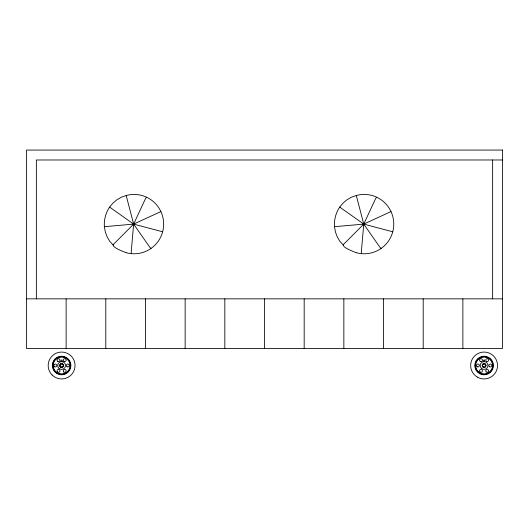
<?xml version="1.0" encoding="UTF-8"?>
<svg xmlns="http://www.w3.org/2000/svg" width="529" height="529" viewBox="0 0 529 529"><rect width="100%" height="100%" fill="white"/><g stroke="black" fill="none" stroke-linecap="round" stroke-linejoin="round"><path stroke-width="0.79" d="M133.572 224.918L131.199 252.247L131.516 253.669M363.688 224.918L361.314 252.247L361.631 253.669M126.173 195.446L133.645 224.111L109.609 207.09L112.922 203.123L116.869 199.803L121.333 197.218L126.438 195.446A29.677 29.558 -90 0 1 163.653 224.111A29.677 29.558 -90 0 1 126.438 252.769M356.288 195.446L363.76 224.111L339.724 207.09L343.037 203.123L346.984 199.803L351.448 197.218L356.553 195.446A29.677 29.558 -90 0 1 393.768 224.111A29.677 29.558 -90 0 1 356.553 252.769M133.989 223.37L145.548 198.507L146.586 197.218M364.104 223.37L375.663 198.507L376.701 197.218M133.07 224.68L114.198 243.631C108.881 246.56 124.758 252.055 126.173 252.769M363.185 224.68L344.313 243.631C338.996 246.56 354.873 252.055 356.288 252.769M134.379 223.767L160.882 211.567M364.494 223.767L390.997 211.567M113.186 245.092L109.609 241.131L107.03 236.648L105.271 231.788L104.378 226.696L132.839 224.177M343.301 245.092L339.724 241.131L337.145 236.648L335.386 231.788L334.493 226.696L362.954 224.177M61.199 361.624L62.131 361.638L62.131 360.077L61.1 360.077L61.1 361.624M483.678 361.624L484.61 361.638L484.61 360.077L483.579 360.077L483.579 361.624M502.55 159.983L36.369 159.983L36.369 298.845M109.873 207.09L109.609 207.09C105.721 212.817 103.863 219.786 104.378 226.696M339.988 207.09L339.724 207.09C335.836 212.817 333.978 219.786 334.493 226.696M162.641 231.788L134.426 224.316M392.756 231.788L364.541 224.316M151.049 248.418L149.793 247.248L134.108 224.772M381.164 248.418L379.908 247.248L364.223 224.772M26.45 298.845L502.55 298.845M492.631 159.983L492.631 298.845M462.875 298.845L462.875 348.439M423.2 298.845L423.2 348.439M383.525 298.845L383.525 348.439M343.85 298.845L343.85 348.439M304.175 298.845L304.175 348.439M264.5 298.845L264.5 348.439M224.825 298.845L224.825 348.439M185.15 298.845L185.15 348.439M145.475 298.845L145.475 348.439M105.8 298.845L105.8 348.439M66.125 298.845L66.125 348.439M482.798 366.247A1.494 1.494 0 0 1 482.653 365.889M482.653 365.116A1.494 1.494 0 0 1 482.798 364.759M62.673 366.557A1.494 1.494 0 0 1 62.362 366.795M60.868 366.795A1.494 1.494 0 0 1 60.564 366.557M60.564 364.448A1.494 1.494 0 0 1 60.868 364.21M62.362 364.21A1.494 1.494 0 0 1 62.673 364.448M502.55 150.064L26.45 150.064L26.45 348.439L502.55 348.439L502.55 150.064M363.172 224.514A0.714 0.714 0 0 0 364.408 224.408A0.714 0.714 0 0 0 363.701 223.397A0.714 0.714 0 0 0 363.172 224.514M133.057 224.514A0.714 0.714 0 0 0 134.293 224.408A0.714 0.714 0 0 0 133.586 223.397A0.714 0.714 0 0 0 133.057 224.514M477.376 377.137A13.43 13.43 0 0 0 497.524 365.506A13.43 13.43 0 0 0 477.376 353.868A13.43 13.43 0 0 0 477.376 377.137M489.57 366.756A1.448 1.448 0 0 0 491.739 365.506A1.448 1.448 0 0 0 489.57 364.25A1.448 1.448 0 0 0 489.57 366.756M486.468 361.386A1.448 1.448 0 0 0 488.637 360.137A1.448 1.448 0 0 0 486.468 358.88A1.448 1.448 0 0 0 486.468 361.386M480.272 361.386A1.448 1.448 0 0 0 482.441 360.137A1.448 1.448 0 0 0 480.272 358.88A1.448 1.448 0 0 0 480.272 361.386M477.171 366.756A1.448 1.448 0 0 0 479.34 365.506A1.448 1.448 0 0 0 477.171 364.25A1.448 1.448 0 0 0 477.171 366.756M479.968 371.894A1.448 1.448 0 0 0 482.388 371.246A1.448 1.448 0 0 0 480.616 369.473A1.448 1.448 0 0 0 479.968 371.894M486.171 371.894A1.448 1.448 0 0 0 488.591 371.246A1.448 1.448 0 0 0 486.819 369.473A1.448 1.448 0 0 0 486.171 371.894M483.294 366.888A1.6 1.6 0 0 0 485.695 365.506A1.6 1.6 0 0 0 483.294 364.117A1.6 1.6 0 0 0 483.294 366.888M483.208 367.04A1.779 1.779 0 0 0 485.867 365.506A1.779 1.779 0 0 0 483.208 363.965A1.779 1.779 0 0 0 483.208 367.04M479.446 373.553A9.297 9.297 0 0 0 493.392 365.506A9.297 9.297 0 0 0 479.446 357.452A9.297 9.297 0 0 0 479.446 373.553M479.651 373.196A8.887 8.887 0 0 0 492.982 365.506A8.887 8.887 0 0 0 479.651 357.809A8.887 8.887 0 0 0 479.651 373.196M481.344 368.25A3.882 3.882 0 0 0 487.844 366.511A3.882 3.882 0 0 0 483.089 361.75A3.882 3.882 0 0 0 481.344 368.25M483.136 367.166A1.924 1.924 0 0 0 486.012 365.506A1.924 1.924 0 0 0 483.136 363.84A1.924 1.924 0 0 0 483.136 367.166M479.856 372.839A8.471 8.471 0 0 0 492.565 365.506A8.471 8.471 0 0 0 479.856 358.166A8.471 8.471 0 0 0 479.856 372.839M60.815 366.888A1.6 1.6 0 0 0 63.215 365.506A1.6 1.6 0 0 0 60.815 364.117A1.6 1.6 0 0 0 60.815 366.888M60.729 367.04A1.779 1.779 0 0 0 63.394 365.506A1.779 1.779 0 0 0 60.729 363.965A1.779 1.779 0 0 0 60.729 367.04M52.12 375.001A13.43 13.43 0 0 0 74.589 368.978A13.43 13.43 0 0 0 58.137 352.532A13.43 13.43 0 0 0 52.12 375.001M56.967 373.553A9.297 9.297 0 0 0 70.912 365.506A9.297 9.297 0 0 0 56.967 357.452A9.297 9.297 0 0 0 56.967 373.553M57.172 373.196A8.887 8.887 0 0 0 70.502 365.506A8.887 8.887 0 0 0 57.172 357.809A8.887 8.887 0 0 0 57.172 373.196M58.871 368.25A3.882 3.882 0 0 0 65.371 366.511A3.882 3.882 0 0 0 60.61 361.75A3.882 3.882 0 0 0 58.871 368.25M60.656 367.166A1.924 1.924 0 0 0 63.54 365.506A1.924 1.924 0 0 0 60.656 363.84A1.924 1.924 0 0 0 60.656 367.166M67.09 366.756A1.448 1.448 0 0 0 69.259 365.506A1.448 1.448 0 0 0 67.09 364.25A1.448 1.448 0 0 0 67.09 366.756M57.383 372.839A8.471 8.471 0 0 0 70.086 365.506A8.471 8.471 0 0 0 57.383 358.166A8.471 8.471 0 0 0 57.383 372.839M63.996 361.386A1.448 1.448 0 0 0 66.165 360.137A1.448 1.448 0 0 0 63.996 358.88A1.448 1.448 0 0 0 63.996 361.386M57.793 361.386A1.448 1.448 0 0 0 59.962 360.137A1.448 1.448 0 0 0 57.793 358.88A1.448 1.448 0 0 0 57.793 361.386M54.692 366.756A1.448 1.448 0 0 0 56.861 365.506A1.448 1.448 0 0 0 54.692 364.25A1.448 1.448 0 0 0 54.692 366.756M57.496 371.894A1.448 1.448 0 0 0 59.916 371.246A1.448 1.448 0 0 0 58.144 369.473A1.448 1.448 0 0 0 57.496 371.894M63.692 371.894A1.448 1.448 0 0 0 66.112 371.246A1.448 1.448 0 0 0 64.34 369.473A1.448 1.448 0 0 0 63.692 371.894"/></g></svg>
